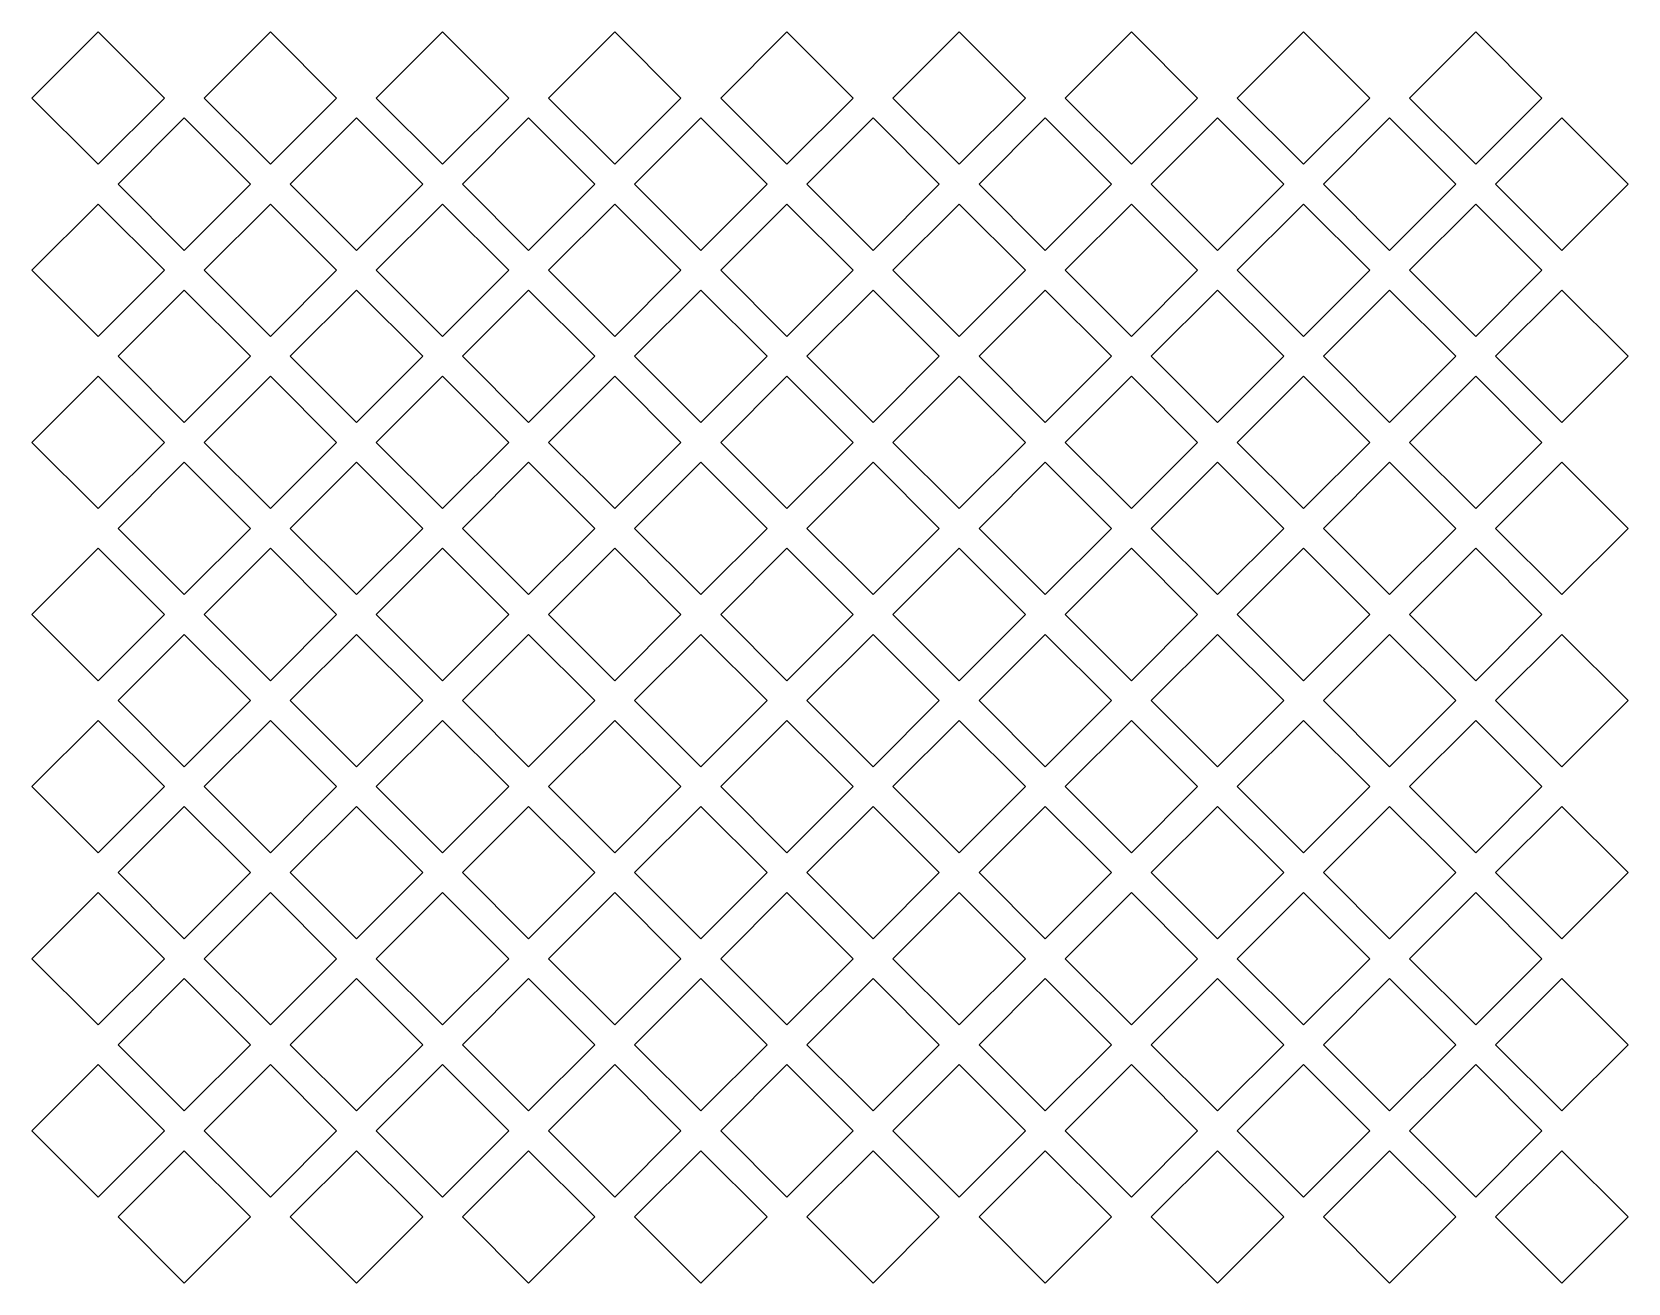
# Model space of a CAD drawing. Header units: millimetres. Extents: x -8.1 to 77.1, y 0 to 66.8.
import ezdxf

# ---------------------------------------------------------------- set-up
doc = ezdxf.new("R2010")
doc.units = ezdxf.units.MM
doc.layers.get('0').update_dxf_attribs({"linetype": 'CONTINUOUS'})

msp = doc.modelspace()

# ---------------------------------------------------------------- linework, layer by layer
for p, q in [((-4.596, 66.822), (-8.132, 63.286)), ((-1.061, 63.286), (-4.596, 66.822)), ((4.596, 66.822), (1.061, 63.286)), ((8.132, 63.286), (4.596, 66.822)), ((13.789, 66.822), (10.253, 63.286)), ((17.324, 63.286), (13.789, 66.822)), ((22.981, 66.822), (19.445, 63.286)), ((26.517, 63.286), (22.981, 66.822)), ((32.173, 66.822), (28.638, 63.286)), ((35.709, 63.286), (32.173, 66.822)), ((41.366, 66.822), (37.83, 63.286)), ((44.901, 63.286), (41.366, 66.822)), ((50.558, 66.822), (47.023, 63.286)), ((54.094, 63.286), (50.558, 66.822)), ((59.751, 66.822), (56.215, 63.286)), ((63.286, 63.286), (59.751, 66.822)), ((68.943, 66.822), (65.407, 63.286)), ((72.478, 63.286), (68.943, 66.822)), ((-8.132, 63.286), (-4.596, 59.751)), ((-4.596, 59.751), (-1.061, 63.286)), ((1.061, 63.286), (4.596, 59.751)), ((4.596, 59.751), (8.132, 63.286)), ((10.253, 63.286), (13.789, 59.751)), ((13.789, 59.751), (17.324, 63.286)), ((19.445, 63.286), (22.981, 59.751)), ((22.981, 59.751), (26.517, 63.286)), ((28.638, 63.286), (32.173, 59.751)), ((32.173, 59.751), (35.709, 63.286)), ((37.83, 63.286), (41.366, 59.751)), ((41.366, 59.751), (44.901, 63.286)), ((47.023, 63.286), (50.558, 59.751)), ((50.558, 59.751), (54.094, 63.286)), ((56.215, 63.286), (59.751, 59.751)), ((59.751, 59.751), (63.286, 63.286)), ((65.407, 63.286), (68.943, 59.751)), ((68.943, 59.751), (72.478, 63.286)), ((0, 62.225), (-3.536, 58.69)), ((3.536, 58.69), (0, 62.225)), ((9.192, 62.225), (5.657, 58.69)), ((12.728, 58.69), (9.192, 62.225)), ((18.385, 62.225), (14.849, 58.69)), ((21.92, 58.69), (18.385, 62.225)), ((27.577, 62.225), (24.042, 58.69)), ((31.113, 58.69), (27.577, 62.225)), ((36.77, 62.225), (33.234, 58.69)), ((40.305, 58.69), (36.77, 62.225)), ((45.962, 62.225), (42.426, 58.69)), ((49.497, 58.69), (45.962, 62.225)), ((55.154, 62.225), (51.619, 58.69)), ((58.69, 58.69), (55.154, 62.225)), ((64.347, 62.225), (60.811, 58.69)), ((67.882, 58.69), (64.347, 62.225)), ((73.539, 62.225), (70.004, 58.69)), ((77.075, 58.69), (73.539, 62.225)), ((-3.536, 58.69), (0, 55.154)), ((0, 55.154), (3.536, 58.69)), ((5.657, 58.69), (9.192, 55.154)), ((9.192, 55.154), (12.728, 58.69)), ((14.849, 58.69), (18.385, 55.154)), ((18.385, 55.154), (21.92, 58.69)), ((24.042, 58.69), (27.577, 55.154)), ((27.577, 55.154), (31.113, 58.69)), ((33.234, 58.69), (36.77, 55.154)), ((36.77, 55.154), (40.305, 58.69)), ((42.426, 58.69), (45.962, 55.154)), ((45.962, 55.154), (49.497, 58.69)), ((51.619, 58.69), (55.154, 55.154)), ((55.154, 55.154), (58.69, 58.69)), ((60.811, 58.69), (64.347, 55.154)), ((64.347, 55.154), (67.882, 58.69)), ((70.004, 58.69), (73.539, 55.154)), ((73.539, 55.154), (77.075, 58.69)), ((-4.596, 57.629), (-8.132, 54.094)), ((-1.061, 54.094), (-4.596, 57.629)), ((4.596, 57.629), (1.061, 54.094)), ((8.132, 54.094), (4.596, 57.629)), ((13.789, 57.629), (10.253, 54.094)), ((17.324, 54.094), (13.789, 57.629)), ((22.981, 57.629), (19.445, 54.094)), ((26.517, 54.094), (22.981, 57.629)), ((32.173, 57.629), (28.638, 54.094)), ((35.709, 54.094), (32.173, 57.629)), ((41.366, 57.629), (37.83, 54.094)), ((44.901, 54.094), (41.366, 57.629)), ((50.558, 57.629), (47.023, 54.094)), ((54.094, 54.094), (50.558, 57.629)), ((59.751, 57.629), (56.215, 54.094)), ((63.286, 54.094), (59.751, 57.629)), ((68.943, 57.629), (65.407, 54.094)), ((72.478, 54.094), (68.943, 57.629)), ((-8.132, 54.094), (-4.596, 50.558)), ((-4.596, 50.558), (-1.061, 54.094)), ((1.061, 54.094), (4.596, 50.558)), ((4.596, 50.558), (8.132, 54.094)), ((10.253, 54.094), (13.789, 50.558)), ((13.789, 50.558), (17.324, 54.094)), ((19.445, 54.094), (22.981, 50.558)), ((22.981, 50.558), (26.517, 54.094)), ((28.638, 54.094), (32.173, 50.558)), ((32.173, 50.558), (35.709, 54.094)), ((37.83, 54.094), (41.366, 50.558)), ((41.366, 50.558), (44.901, 54.094)), ((47.023, 54.094), (50.558, 50.558)), ((50.558, 50.558), (54.094, 54.094)), ((56.215, 54.094), (59.751, 50.558)), ((59.751, 50.558), (63.286, 54.094)), ((65.407, 54.094), (68.943, 50.558)), ((68.943, 50.558), (72.478, 54.094)), ((0, 53.033), (-3.536, 49.497)), ((3.536, 49.497), (0, 53.033)), ((9.192, 53.033), (5.657, 49.497)), ((12.728, 49.497), (9.192, 53.033)), ((18.385, 53.033), (14.849, 49.497)), ((21.92, 49.497), (18.385, 53.033)), ((27.577, 53.033), (24.042, 49.497)), ((31.113, 49.497), (27.577, 53.033)), ((36.77, 53.033), (33.234, 49.497)), ((40.305, 49.497), (36.77, 53.033)), ((45.962, 53.033), (42.426, 49.497)), ((49.497, 49.497), (45.962, 53.033)), ((55.154, 53.033), (51.619, 49.497)), ((58.69, 49.497), (55.154, 53.033)), ((64.347, 53.033), (60.811, 49.497)), ((67.882, 49.497), (64.347, 53.033)), ((73.539, 53.033), (70.004, 49.497)), ((77.075, 49.497), (73.539, 53.033)), ((-3.536, 49.497), (0, 45.962)), ((0, 45.962), (3.536, 49.497)), ((5.657, 49.497), (9.192, 45.962)), ((9.192, 45.962), (12.728, 49.497)), ((14.849, 49.497), (18.385, 45.962)), ((18.385, 45.962), (21.92, 49.497)), ((24.042, 49.497), (27.577, 45.962)), ((27.577, 45.962), (31.113, 49.497)), ((33.234, 49.497), (36.77, 45.962)), ((36.77, 45.962), (40.305, 49.497)), ((42.426, 49.497), (45.962, 45.962)), ((45.962, 45.962), (49.497, 49.497)), ((51.619, 49.497), (55.154, 45.962)), ((55.154, 45.962), (58.69, 49.497)), ((60.811, 49.497), (64.347, 45.962)), ((64.347, 45.962), (67.882, 49.497)), ((70.004, 49.497), (73.539, 45.962)), ((73.539, 45.962), (77.075, 49.497)), ((-4.596, 48.437), (-8.132, 44.901)), ((-1.061, 44.901), (-4.596, 48.437)), ((4.596, 48.437), (1.061, 44.901)), ((8.132, 44.901), (4.596, 48.437)), ((13.789, 48.437), (10.253, 44.901)), ((17.324, 44.901), (13.789, 48.437)), ((22.981, 48.437), (19.445, 44.901)), ((26.517, 44.901), (22.981, 48.437)), ((32.173, 48.437), (28.638, 44.901)), ((35.709, 44.901), (32.173, 48.437)), ((41.366, 48.437), (37.83, 44.901)), ((44.901, 44.901), (41.366, 48.437)), ((50.558, 48.437), (47.023, 44.901)), ((54.094, 44.901), (50.558, 48.437)), ((59.751, 48.437), (56.215, 44.901)), ((63.286, 44.901), (59.751, 48.437)), ((68.943, 48.437), (65.407, 44.901)), ((72.478, 44.901), (68.943, 48.437)), ((-8.132, 44.901), (-4.596, 41.366)), ((-4.596, 41.366), (-1.061, 44.901)), ((1.061, 44.901), (4.596, 41.366)), ((4.596, 41.366), (8.132, 44.901)), ((10.253, 44.901), (13.789, 41.366)), ((13.789, 41.366), (17.324, 44.901)), ((19.445, 44.901), (22.981, 41.366)), ((22.981, 41.366), (26.517, 44.901)), ((28.638, 44.901), (32.173, 41.366)), ((32.173, 41.366), (35.709, 44.901)), ((37.83, 44.901), (41.366, 41.366)), ((41.366, 41.366), (44.901, 44.901)), ((47.023, 44.901), (50.558, 41.366)), ((50.558, 41.366), (54.094, 44.901)), ((56.215, 44.901), (59.751, 41.366)), ((59.751, 41.366), (63.286, 44.901)), ((65.407, 44.901), (68.943, 41.366)), ((68.943, 41.366), (72.478, 44.901)), ((0, 43.841), (-3.536, 40.305)), ((3.536, 40.305), (0, 43.841)), ((9.192, 43.841), (5.657, 40.305)), ((12.728, 40.305), (9.192, 43.841)), ((18.385, 43.841), (14.849, 40.305)), ((21.92, 40.305), (18.385, 43.841)), ((27.577, 43.841), (24.042, 40.305)), ((31.113, 40.305), (27.577, 43.841)), ((36.77, 43.841), (33.234, 40.305)), ((40.305, 40.305), (36.77, 43.841)), ((45.962, 43.841), (42.426, 40.305)), ((49.497, 40.305), (45.962, 43.841)), ((55.154, 43.841), (51.619, 40.305)), ((58.69, 40.305), (55.154, 43.841)), ((64.347, 43.841), (60.811, 40.305)), ((67.882, 40.305), (64.347, 43.841)), ((73.539, 43.841), (70.004, 40.305)), ((77.075, 40.305), (73.539, 43.841)), ((-3.536, 40.305), (0, 36.77)), ((0, 36.77), (3.536, 40.305)), ((5.657, 40.305), (9.192, 36.77)), ((9.192, 36.77), (12.728, 40.305)), ((14.849, 40.305), (18.385, 36.77)), ((18.385, 36.77), (21.92, 40.305)), ((24.042, 40.305), (27.577, 36.77)), ((27.577, 36.77), (31.113, 40.305)), ((33.234, 40.305), (36.77, 36.77)), ((36.77, 36.77), (40.305, 40.305)), ((42.426, 40.305), (45.962, 36.77)), ((45.962, 36.77), (49.497, 40.305)), ((51.619, 40.305), (55.154, 36.77)), ((55.154, 36.77), (58.69, 40.305)), ((60.811, 40.305), (64.347, 36.77)), ((64.347, 36.77), (67.882, 40.305)), ((70.004, 40.305), (73.539, 36.77)), ((73.539, 36.77), (77.075, 40.305)), ((-4.596, 39.244), (-8.132, 35.709)), ((-1.061, 35.709), (-4.596, 39.244)), ((4.596, 39.244), (1.061, 35.709)), ((8.132, 35.709), (4.596, 39.244)), ((13.789, 39.244), (10.253, 35.709)), ((17.324, 35.709), (13.789, 39.244)), ((22.981, 39.244), (19.445, 35.709)), ((26.517, 35.709), (22.981, 39.244)), ((32.173, 39.244), (28.638, 35.709)), ((35.709, 35.709), (32.173, 39.244)), ((41.366, 39.244), (37.83, 35.709)), ((44.901, 35.709), (41.366, 39.244)), ((50.558, 39.244), (47.023, 35.709)), ((54.094, 35.709), (50.558, 39.244)), ((59.751, 39.244), (56.215, 35.709)), ((63.286, 35.709), (59.751, 39.244)), ((68.943, 39.244), (65.407, 35.709)), ((72.478, 35.709), (68.943, 39.244)), ((-8.132, 35.709), (-4.596, 32.173)), ((-4.596, 32.173), (-1.061, 35.709)), ((1.061, 35.709), (4.596, 32.173)), ((4.596, 32.173), (8.132, 35.709)), ((10.253, 35.709), (13.789, 32.173)), ((13.789, 32.173), (17.324, 35.709)), ((19.445, 35.709), (22.981, 32.173)), ((22.981, 32.173), (26.517, 35.709)), ((28.638, 35.709), (32.173, 32.173)), ((32.173, 32.173), (35.709, 35.709)), ((37.83, 35.709), (41.366, 32.173)), ((41.366, 32.173), (44.901, 35.709)), ((47.023, 35.709), (50.558, 32.173)), ((50.558, 32.173), (54.094, 35.709)), ((56.215, 35.709), (59.751, 32.173)), ((59.751, 32.173), (63.286, 35.709)), ((65.407, 35.709), (68.943, 32.173)), ((68.943, 32.173), (72.478, 35.709)), ((0, 34.648), (-3.536, 31.113)), ((3.536, 31.113), (0, 34.648)), ((9.192, 34.648), (5.657, 31.113)), ((12.728, 31.113), (9.192, 34.648)), ((18.385, 34.648), (14.849, 31.113)), ((21.92, 31.113), (18.385, 34.648)), ((27.577, 34.648), (24.042, 31.113)), ((31.113, 31.113), (27.577, 34.648)), ((36.77, 34.648), (33.234, 31.113)), ((40.305, 31.113), (36.77, 34.648)), ((45.962, 34.648), (42.426, 31.113)), ((49.497, 31.113), (45.962, 34.648)), ((55.154, 34.648), (51.619, 31.113)), ((58.69, 31.113), (55.154, 34.648)), ((64.347, 34.648), (60.811, 31.113)), ((67.882, 31.113), (64.347, 34.648)), ((73.539, 34.648), (70.004, 31.113)), ((77.075, 31.113), (73.539, 34.648)), ((-3.536, 31.113), (0, 27.577)), ((0, 27.577), (3.536, 31.113)), ((5.657, 31.113), (9.192, 27.577)), ((9.192, 27.577), (12.728, 31.113)), ((14.849, 31.113), (18.385, 27.577)), ((18.385, 27.577), (21.92, 31.113)), ((24.042, 31.113), (27.577, 27.577)), ((27.577, 27.577), (31.113, 31.113)), ((33.234, 31.113), (36.77, 27.577)), ((36.77, 27.577), (40.305, 31.113)), ((42.426, 31.113), (45.962, 27.577)), ((45.962, 27.577), (49.497, 31.113)), ((51.619, 31.113), (55.154, 27.577)), ((55.154, 27.577), (58.69, 31.113)), ((60.811, 31.113), (64.347, 27.577)), ((64.347, 27.577), (67.882, 31.113)), ((70.004, 31.113), (73.539, 27.577)), ((73.539, 27.577), (77.075, 31.113)), ((-4.596, 30.052), (-8.132, 26.517)), ((-1.061, 26.517), (-4.596, 30.052)), ((4.596, 30.052), (1.061, 26.517)), ((8.132, 26.517), (4.596, 30.052)), ((13.789, 30.052), (10.253, 26.517)), ((17.324, 26.517), (13.789, 30.052)), ((22.981, 30.052), (19.445, 26.517)), ((26.517, 26.517), (22.981, 30.052)), ((32.173, 30.052), (28.638, 26.517)), ((35.709, 26.517), (32.173, 30.052)), ((41.366, 30.052), (37.83, 26.517)), ((44.901, 26.517), (41.366, 30.052)), ((50.558, 30.052), (47.023, 26.517)), ((54.094, 26.517), (50.558, 30.052)), ((59.751, 30.052), (56.215, 26.517)), ((63.286, 26.517), (59.751, 30.052)), ((68.943, 30.052), (65.407, 26.517)), ((72.478, 26.517), (68.943, 30.052)), ((-8.132, 26.517), (-4.596, 22.981)), ((-4.596, 22.981), (-1.061, 26.517)), ((1.061, 26.517), (4.596, 22.981)), ((4.596, 22.981), (8.132, 26.517)), ((10.253, 26.517), (13.789, 22.981)), ((13.789, 22.981), (17.324, 26.517)), ((19.445, 26.517), (22.981, 22.981)), ((22.981, 22.981), (26.517, 26.517)), ((28.638, 26.517), (32.173, 22.981)), ((32.173, 22.981), (35.709, 26.517)), ((37.83, 26.517), (41.366, 22.981)), ((41.366, 22.981), (44.901, 26.517)), ((47.023, 26.517), (50.558, 22.981)), ((50.558, 22.981), (54.094, 26.517)), ((56.215, 26.517), (59.751, 22.981)), ((59.751, 22.981), (63.286, 26.517)), ((65.407, 26.517), (68.943, 22.981)), ((68.943, 22.981), (72.478, 26.517)), ((0, 25.456), (-3.536, 21.92)), ((3.536, 21.92), (0, 25.456)), ((9.192, 25.456), (5.657, 21.92)), ((12.728, 21.92), (9.192, 25.456)), ((18.385, 25.456), (14.849, 21.92)), ((21.92, 21.92), (18.385, 25.456)), ((27.577, 25.456), (24.042, 21.92)), ((31.113, 21.92), (27.577, 25.456)), ((36.77, 25.456), (33.234, 21.92)), ((40.305, 21.92), (36.77, 25.456)), ((45.962, 25.456), (42.426, 21.92)), ((49.497, 21.92), (45.962, 25.456)), ((55.154, 25.456), (51.619, 21.92)), ((58.69, 21.92), (55.154, 25.456)), ((64.347, 25.456), (60.811, 21.92)), ((67.882, 21.92), (64.347, 25.456)), ((73.539, 25.456), (70.004, 21.92)), ((77.075, 21.92), (73.539, 25.456)), ((-3.536, 21.92), (0, 18.385)), ((0, 18.385), (3.536, 21.92)), ((5.657, 21.92), (9.192, 18.385)), ((9.192, 18.385), (12.728, 21.92)), ((14.849, 21.92), (18.385, 18.385)), ((18.385, 18.385), (21.92, 21.92)), ((24.042, 21.92), (27.577, 18.385)), ((27.577, 18.385), (31.113, 21.92)), ((33.234, 21.92), (36.77, 18.385)), ((36.77, 18.385), (40.305, 21.92)), ((42.426, 21.92), (45.962, 18.385)), ((45.962, 18.385), (49.497, 21.92)), ((51.619, 21.92), (55.154, 18.385)), ((55.154, 18.385), (58.69, 21.92)), ((60.811, 21.92), (64.347, 18.385)), ((64.347, 18.385), (67.882, 21.92)), ((70.004, 21.92), (73.539, 18.385)), ((73.539, 18.385), (77.075, 21.92)), ((-4.596, 20.86), (-8.132, 17.324)), ((-1.061, 17.324), (-4.596, 20.86)), ((4.596, 20.86), (1.061, 17.324)), ((8.132, 17.324), (4.596, 20.86)), ((13.789, 20.86), (10.253, 17.324)), ((17.324, 17.324), (13.789, 20.86)), ((22.981, 20.86), (19.445, 17.324)), ((26.517, 17.324), (22.981, 20.86)), ((32.173, 20.86), (28.638, 17.324)), ((35.709, 17.324), (32.173, 20.86)), ((41.366, 20.86), (37.83, 17.324)), ((44.901, 17.324), (41.366, 20.86)), ((50.558, 20.86), (47.023, 17.324)), ((54.094, 17.324), (50.558, 20.86)), ((59.751, 20.86), (56.215, 17.324)), ((63.286, 17.324), (59.751, 20.86)), ((68.943, 20.86), (65.407, 17.324)), ((72.478, 17.324), (68.943, 20.86)), ((-8.132, 17.324), (-4.596, 13.789)), ((-4.596, 13.789), (-1.061, 17.324)), ((1.061, 17.324), (4.596, 13.789)), ((4.596, 13.789), (8.132, 17.324)), ((10.253, 17.324), (13.789, 13.789)), ((13.789, 13.789), (17.324, 17.324)), ((19.445, 17.324), (22.981, 13.789)), ((22.981, 13.789), (26.517, 17.324)), ((28.638, 17.324), (32.173, 13.789)), ((32.173, 13.789), (35.709, 17.324)), ((37.83, 17.324), (41.366, 13.789)), ((41.366, 13.789), (44.901, 17.324)), ((47.023, 17.324), (50.558, 13.789)), ((50.558, 13.789), (54.094, 17.324)), ((56.215, 17.324), (59.751, 13.789)), ((59.751, 13.789), (63.286, 17.324)), ((65.407, 17.324), (68.943, 13.789)), ((68.943, 13.789), (72.478, 17.324)), ((0, 16.263), (-3.536, 12.728)), ((3.536, 12.728), (0, 16.263)), ((9.192, 16.263), (5.657, 12.728)), ((12.728, 12.728), (9.192, 16.263)), ((18.385, 16.263), (14.849, 12.728)), ((21.92, 12.728), (18.385, 16.263)), ((27.577, 16.263), (24.042, 12.728)), ((31.113, 12.728), (27.577, 16.263)), ((36.77, 16.263), (33.234, 12.728)), ((40.305, 12.728), (36.77, 16.263)), ((45.962, 16.263), (42.426, 12.728)), ((49.497, 12.728), (45.962, 16.263)), ((55.154, 16.263), (51.619, 12.728)), ((58.69, 12.728), (55.154, 16.263)), ((64.347, 16.263), (60.811, 12.728)), ((67.882, 12.728), (64.347, 16.263)), ((73.539, 16.263), (70.004, 12.728)), ((77.075, 12.728), (73.539, 16.263)), ((-3.536, 12.728), (0, 9.192)), ((0, 9.192), (3.536, 12.728)), ((5.657, 12.728), (9.192, 9.192)), ((9.192, 9.192), (12.728, 12.728)), ((14.849, 12.728), (18.385, 9.192)), ((18.385, 9.192), (21.92, 12.728)), ((24.042, 12.728), (27.577, 9.192)), ((27.577, 9.192), (31.113, 12.728)), ((33.234, 12.728), (36.77, 9.192)), ((36.77, 9.192), (40.305, 12.728)), ((42.426, 12.728), (45.962, 9.192)), ((45.962, 9.192), (49.497, 12.728)), ((51.619, 12.728), (55.154, 9.192)), ((55.154, 9.192), (58.69, 12.728)), ((60.811, 12.728), (64.347, 9.192)), ((64.347, 9.192), (67.882, 12.728)), ((70.004, 12.728), (73.539, 9.192)), ((73.539, 9.192), (77.075, 12.728)), ((-4.596, 11.667), (-8.132, 8.132)), ((-1.061, 8.132), (-4.596, 11.667)), ((4.596, 11.667), (1.061, 8.132)), ((8.132, 8.132), (4.596, 11.667)), ((13.789, 11.667), (10.253, 8.132)), ((17.324, 8.132), (13.789, 11.667)), ((22.981, 11.667), (19.445, 8.132)), ((26.517, 8.132), (22.981, 11.667)), ((32.173, 11.667), (28.638, 8.132)), ((35.709, 8.132), (32.173, 11.667)), ((41.366, 11.667), (37.83, 8.132)), ((44.901, 8.132), (41.366, 11.667)), ((50.558, 11.667), (47.023, 8.132)), ((54.094, 8.132), (50.558, 11.667)), ((59.751, 11.667), (56.215, 8.132)), ((63.286, 8.132), (59.751, 11.667)), ((68.943, 11.667), (65.407, 8.132)), ((72.478, 8.132), (68.943, 11.667)), ((-8.132, 8.132), (-4.596, 4.596)), ((-4.596, 4.596), (-1.061, 8.132)), ((1.061, 8.132), (4.596, 4.596)), ((4.596, 4.596), (8.132, 8.132)), ((10.253, 8.132), (13.789, 4.596)), ((13.789, 4.596), (17.324, 8.132)), ((19.445, 8.132), (22.981, 4.596)), ((22.981, 4.596), (26.517, 8.132)), ((28.638, 8.132), (32.173, 4.596)), ((32.173, 4.596), (35.709, 8.132)), ((37.83, 8.132), (41.366, 4.596)), ((41.366, 4.596), (44.901, 8.132)), ((47.023, 8.132), (50.558, 4.596)), ((50.558, 4.596), (54.094, 8.132)), ((56.215, 8.132), (59.751, 4.596)), ((59.751, 4.596), (63.286, 8.132)), ((65.407, 8.132), (68.943, 4.596)), ((68.943, 4.596), (72.478, 8.132)), ((0, 7.071), (-3.536, 3.536)), ((3.536, 3.536), (0, 7.071)), ((9.192, 7.071), (5.657, 3.536)), ((12.728, 3.536), (9.192, 7.071)), ((18.385, 7.071), (14.849, 3.536)), ((21.92, 3.536), (18.385, 7.071)), ((27.577, 7.071), (24.042, 3.536)), ((31.113, 3.536), (27.577, 7.071)), ((36.77, 7.071), (33.234, 3.536)), ((40.305, 3.536), (36.77, 7.071)), ((45.962, 7.071), (42.426, 3.536)), ((49.497, 3.536), (45.962, 7.071)), ((55.154, 7.071), (51.619, 3.536)), ((58.69, 3.536), (55.154, 7.071)), ((64.347, 7.071), (60.811, 3.536)), ((67.882, 3.536), (64.347, 7.071)), ((73.539, 7.071), (70.004, 3.536)), ((77.075, 3.536), (73.539, 7.071)), ((-3.536, 3.536), (0, 0)), ((0, 0), (3.536, 3.536)), ((5.657, 3.536), (9.192, 0)), ((9.192, 0), (12.728, 3.536)), ((14.849, 3.536), (18.385, 0)), ((18.385, 0), (21.92, 3.536)), ((24.042, 3.536), (27.577, 0)), ((27.577, 0), (31.113, 3.536)), ((33.234, 3.536), (36.77, 0)), ((36.77, 0), (40.305, 3.536)), ((42.426, 3.536), (45.962, 0)), ((45.962, 0), (49.497, 3.536)), ((51.619, 3.536), (55.154, 0)), ((55.154, 0), (58.69, 3.536)), ((60.811, 3.536), (64.347, 0)), ((64.347, 0), (67.882, 3.536)), ((70.004, 3.536), (73.539, 0)), ((73.539, 0), (77.075, 3.536))]:
    msp.add_line(p, q)

doc.saveas('drawing.dxf')
